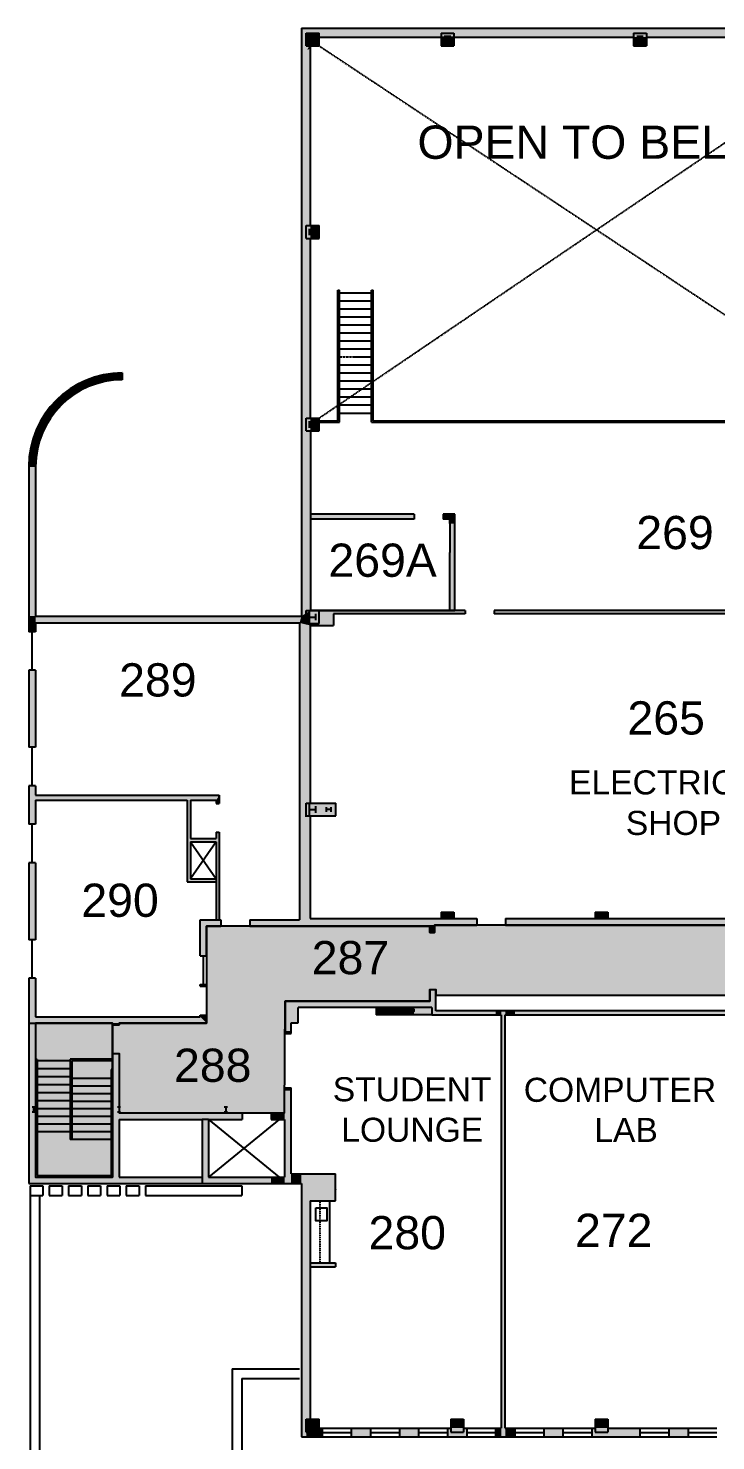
# Model space of a CAD drawing. Extents: x 268 to 100406, y 480 to 72572.
# Drawn here: x 4517 to 5374, y 2452 to 4213 of the extents above; entities that cross this region are included whole.
import ezdxf

# ---------------------------------------------------------------- set-up
doc = ezdxf.new("R2010")
doc.units = 0
doc.header["$LTSCALE"] = 0.5
doc.linetypes.add('DASHED', pattern=[0.75, 0.5, -0.25])
doc.linetypes.add('HIDDEN', pattern=[0.375, 0.25, -0.125])
for name, color, linetype in [('CORRIDOR_HATCH', 253, 'CONTINUOUS'), ('ROOM_NAMES', 7, 'CONTINUOUS'), ('SOLID', 7, 'CONTINUOUS'), ('STAIR', 7, 'CONTINUOUS'), ('TEXT', 7, 'CONTINUOUS'), ('WALL', 7, 'CONTINUOUS')]:
    doc.layers.add(name, color=color, linetype=linetype)
doc.styles.add('STANDARD_2', font='arial.ttf')

# ---------------------------------------------------------------- blocks, each defined once
blk = doc.blocks.new('*U41')
at = {"layer": 'SOLID'}
for points in [[(4868.8, 2669.3), (4868.8, 2674.3), (4900.4, 2669.3)], [(4900.4, 2669.3), (4868.8, 2674.3), (4900.4, 2674.3)]]:
    blk.add_solid(points, dxfattribs=at)
blk = doc.blocks.new('*X67')
at = {"layer": 'ROOM_NAMES', "linetype": 'CONTINUOUS', "style": 'STANDARD_2'}
for s, p in [('COMPUTER', (5134.9, 2874.9)), (' LAB', (5211.2, 2824.9))]:
    blk.add_text(s, height=30, dxfattribs=at).set_placement(p)
blk = doc.blocks.new('*X70')
at = {"layer": 'ROOM_NAMES', "linetype": 'CONTINUOUS', "style": 'STANDARD_2'}
for s, p in [('STUDENT', (4896.8, 2875.6)), ('LOUNGE', (4907.4, 2825.1))]:
    blk.add_text(s, height=30, dxfattribs=at).set_placement(p)
blk = doc.blocks.new('*X71')
at = {"layer": 'ROOM_NAMES', "linetype": 'CONTINUOUS', "style": 'STANDARD_2'}
for s, p in [('ELECTRICAL', (5191.4, 3258.1)), ('SHOP', (5262.1, 3207.6))]:
    blk.add_text(s, height=30, dxfattribs=at).set_placement(p)
blk = doc.blocks.new('*U78')
at = {"layer": 'SOLID'}
for points in [[(5017.8, 2992.3), (5017.8, 3015.1), (5020.4, 2992.3)], [(5020.4, 2992.3), (5017.8, 3015.1), (5020.4, 3015.1)], [(5020.4, 2983.4), (5020.4, 3015.1), (5025.3, 2983.4)], [(5025.3, 2983.4), (5020.4, 3015.1), (5025.3, 3015.1)], [(4837.3, 2962.3), (4837.3, 3000.3), (4844.8, 2962.3)], [(4844.8, 2962.3), (4837.3, 3000.3), (4844.8, 3000.3)], [(4844.8, 2973.3), (4844.8, 3000.3), (4853.8, 2973.3)], [(4853.8, 2973.3), (4844.8, 3000.3), (4853.8, 3000.3)], [(4853.8, 2992.3), (4853.8, 3000.3), (5017.8, 2992.3)], [(5017.8, 2992.3), (4853.8, 3000.3), (5017.8, 3000.3)], [(5397.1, 2978.2), (5397.1, 3008), (5402, 2978.2)], [(5402, 2978.2), (5397.1, 3008), (5402, 3008)], [(5025.3, 2983.4), (5025.3, 2988.3), (5099.8, 2983.4)], [(5099.8, 2983.4), (5025.3, 2988.3), (5099.8, 2988.3)], [(5099.8, 2983.4), (5099.8, 2988.3), (5106.9, 2983.4)], [(5106.9, 2983.4), (5099.8, 2988.3), (5106.9, 2988.3)], [(5106.9, 2457.3), (5106.9, 2988.3), (5111.8, 2457.3)], [(5111.8, 2457.3), (5106.9, 2988.3), (5111.8, 2988.3)], [(5111.8, 2983.4), (5111.8, 2988.3), (5123.8, 2983.4)], [(5123.8, 2983.4), (5111.8, 2988.3), (5123.8, 2988.3)], [(5123.8, 2983.4), (5123.8, 2988.3), (5397.1, 2983.4)], [(5397.1, 2983.4), (5123.8, 2988.3), (5397.1, 2988.3)], [(5099.8, 2457.3), (5099.8, 2468.3), (5106.9, 2457.3)], [(5106.9, 2457.3), (5099.8, 2468.3), (5106.9, 2468.3)], [(5111.8, 2457.3), (5111.8, 2468.3), (5123.8, 2457.3)], [(5123.8, 2457.3), (5111.8, 2468.3), (5123.8, 2468.3)]]:
    blk.add_solid(points, dxfattribs=at)
blk = doc.blocks.new('*U79')
at = {"layer": 'SOLID'}
for points in [[(4836.8, 2861), (4836.8, 2890.3), (4836.8, 2890.3)], [(4836.8, 2773), (4836.8, 2890.3), (4844.8, 2773)], [(4844.8, 2773), (4836.8, 2890.3), (4844.8, 2890.3)], [(4844.8, 2773), (4844.8, 2890.3), (4844.8, 2773)], [(4844.8, 2773), (4844.8, 2890.3), (4844.8, 2785.3)], [(4733.9, 2781), (4733.9, 2853), (4734, 2773)], [(4734, 2773), (4733.9, 2853), (4734, 2853)], [(4734, 2773), (4734, 2853), (4741.9, 2773)], [(4741.9, 2773), (4734, 2853), (4741.9, 2853)], [(4819.9, 2853), (4819.9, 2861), (4826.8, 2853)], [(4826.8, 2853), (4819.9, 2861), (4826.8, 2861)], [(4826.8, 2853), (4826.8, 2861), (4829.9, 2853)], [(4829.9, 2853), (4826.8, 2861), (4829.9, 2861)], [(4829.9, 2853), (4829.9, 2861), (4836.8, 2853)], [(4836.8, 2853), (4829.9, 2861), (4836.8, 2861)], [(4836.8, 2853), (4836.8, 2861), (4836.8, 2853)], [(4836.8, 2853), (4836.8, 2861), (4836.8, 2861)], [(4844.8, 2773), (4844.8, 2785.3), (4857.8, 2773)], [(4857.8, 2773), (4844.8, 2785.3), (4857.8, 2785.3)], [(4857.8, 2457.3), (4857.8, 2785.3), (4863.8, 2457.3)], [(4863.8, 2457.3), (4857.8, 2785.3), (4863.8, 2785.3)], [(4863.8, 2479.3), (4863.8, 2785.3), (4868.8, 2479.3)], [(4868.8, 2479.3), (4863.8, 2785.3), (4868.8, 2785.3)], [(4868.8, 2751.3), (4868.8, 2785.3), (4879.8, 2751.3)], [(4879.8, 2751.3), (4868.8, 2785.3), (4879.8, 2785.3)], [(4879.8, 2751.3), (4879.8, 2785.3), (4883.8, 2751.3)], [(4883.8, 2751.3), (4879.8, 2785.3), (4883.8, 2785.3)], [(4883.8, 2751.3), (4883.8, 2785.3), (4900.4, 2751.3)], [(4900.4, 2751.3), (4883.8, 2785.3), (4900.4, 2785.3)], [(4741.9, 2773), (4741.9, 2781), (4819.9, 2773)], [(4819.9, 2773), (4741.9, 2781), (4819.9, 2781)], [(4819.9, 2773), (4819.9, 2781), (4826.8, 2773)], [(4826.8, 2773), (4819.9, 2781), (4826.8, 2781)], [(4826.8, 2773), (4826.8, 2781), (4829.9, 2773)], [(4829.9, 2773), (4826.8, 2781), (4829.9, 2781)], [(4829.9, 2773), (4829.9, 2781), (4836.8, 2773)], [(4836.8, 2773), (4829.9, 2781), (4836.8, 2781)], [(4836.8, 2773), (4836.8, 2781), (4836.8, 2773)], [(4836.8, 2773), (4836.8, 2781), (4836.8, 2781)], [(4879.8, 2457.3), (4879.8, 2468.3), (4883.8, 2457.3)], [(4883.8, 2457.3), (4879.8, 2468.3), (4883.8, 2468.3)], [(4863.8, 2457.3), (4863.8, 2463.3), (4868.8, 2457.3)], [(4868.8, 2457.3), (4863.8, 2463.3), (4868.8, 2463.3)], [(4868.8, 2457.3), (4868.8, 2463.3), (4879.8, 2457.3)], [(4879.8, 2457.3), (4868.8, 2463.3), (4879.8, 2463.3)]]:
    blk.add_solid(points, dxfattribs=at)
blk = doc.blocks.new('*U80')
at = {"layer": 'SOLID'}
for points in [[(4950.9, 2983.4), (4950.9, 2992.3), (4971.7, 2983.4)], [(4971.7, 2983.4), (4950.9, 2992.3), (4971.7, 2992.3)], [(4971.7, 2988.9), (4971.7, 2992.3), (4971.7, 2989.4)], [(4971.7, 2989.4), (4971.7, 2992.3), (4971.7, 2992.3)], [(4971.7, 2989.4), (4971.7, 2992.3), (4971.9, 2989.9)], [(4971.9, 2989.9), (4971.7, 2992.3), (4971.9, 2992.3)], [(4971.9, 2988), (4971.7, 2989.4), (4971.9, 2989.9)], [(4971.7, 2988.4), (4971.7, 2988.9), (4971.7, 2989.4)], [(4971.7, 2988.4), (4971.7, 2989.4), (4971.9, 2988)], [(4971.7, 2983.4), (4971.7, 2988.9), (4971.7, 2983.4)], [(4971.7, 2983.4), (4971.7, 2988.9), (4971.7, 2988.4)], [(4971.7, 2983.4), (4971.7, 2988.4), (4971.9, 2983.4)], [(4971.9, 2983.4), (4971.7, 2988.4), (4971.9, 2988)], [(4971.9, 2989.9), (4971.9, 2992.3), (4972.1, 2990.3)], [(4972.1, 2990.3), (4971.9, 2992.3), (4972.1, 2992.3)], [(4972.1, 2987.5), (4971.9, 2989.9), (4972.1, 2990.3)], [(4971.9, 2988), (4971.9, 2989.9), (4972.1, 2987.5)], [(4971.9, 2983.4), (4971.9, 2988), (4972.1, 2983.4)], [(4972.1, 2983.4), (4971.9, 2988), (4972.1, 2987.5)], [(4972.1, 2990.3), (4972.1, 2992.3), (4972.4, 2990.7)], [(4972.4, 2990.7), (4972.1, 2992.3), (4972.4, 2992.3)], [(4972.4, 2987.2), (4972.1, 2990.3), (4972.4, 2990.7)], [(4972.1, 2987.5), (4972.1, 2990.3), (4972.4, 2987.2)], [(4972.1, 2983.4), (4972.1, 2987.5), (4972.4, 2983.4)], [(4972.4, 2983.4), (4972.1, 2987.5), (4972.4, 2987.2)], [(4972.4, 2990.7), (4972.4, 2992.3), (4972.8, 2991)], [(4972.8, 2991), (4972.4, 2992.3), (4972.8, 2992.3)], [(4972.8, 2986.9), (4972.4, 2990.7), (4972.8, 2991)], [(4972.4, 2987.2), (4972.4, 2990.7), (4972.8, 2986.9)], [(4972.4, 2983.4), (4972.4, 2987.2), (4972.8, 2983.4)], [(4972.8, 2983.4), (4972.4, 2987.2), (4972.8, 2986.9)], [(4972.8, 2991), (4972.8, 2992.3), (4973.2, 2991.2)], [(4973.2, 2991.2), (4972.8, 2992.3), (4973.2, 2992.3)], [(4973.2, 2986.6), (4972.8, 2991), (4973.2, 2991.2)], [(4972.8, 2986.9), (4972.8, 2991), (4973.2, 2986.6)], [(4972.8, 2983.4), (4972.8, 2986.9), (4973.2, 2983.4)], [(4973.2, 2983.4), (4972.8, 2986.9), (4973.2, 2986.6)], [(4973.2, 2991.2), (4973.2, 2992.3), (4973.7, 2991.4)], [(4973.7, 2991.4), (4973.2, 2992.3), (4973.7, 2992.3)], [(4973.7, 2986.5), (4973.2, 2991.2), (4973.7, 2991.4)], [(4973.2, 2986.6), (4973.2, 2991.2), (4973.7, 2986.5)], [(4973.2, 2983.4), (4973.2, 2986.6), (4973.7, 2983.4)], [(4973.7, 2983.4), (4973.2, 2986.6), (4973.7, 2986.5)], [(4973.7, 2991.4), (4973.7, 2992.3), (4974.2, 2991.4)], [(4974.2, 2991.4), (4973.7, 2992.3), (4974.2, 2992.3)], [(4973.7, 2986.5), (4973.7, 2991.4), (4974.2, 2986.4)], [(4974.2, 2986.4), (4973.7, 2991.4), (4974.2, 2991.4)], [(4973.7, 2983.4), (4973.7, 2986.5), (4974.2, 2983.4)], [(4974.2, 2983.4), (4973.7, 2986.5), (4974.2, 2986.4)], [(4974.2, 2991.4), (4974.2, 2992.3), (4974.7, 2991.4)], [(4974.7, 2991.4), (4974.2, 2992.3), (4974.7, 2992.3)], [(4974.2, 2986.4), (4974.2, 2991.4), (4974.7, 2986.5)], [(4974.7, 2986.5), (4974.2, 2991.4), (4974.7, 2991.4)], [(4974.7, 2983.4), (4974.2, 2986.4), (4974.7, 2986.5)], [(4974.2, 2983.4), (4974.2, 2986.4), (4974.7, 2983.4)], [(4974.7, 2991.4), (4974.7, 2992.3), (4975.1, 2991.2)], [(4975.1, 2991.2), (4974.7, 2992.3), (4975.1, 2992.3)], [(4974.7, 2986.5), (4974.7, 2991.4), (4975.1, 2986.6)], [(4975.1, 2986.6), (4974.7, 2991.4), (4975.1, 2991.2)], [(4975.1, 2983.4), (4974.7, 2986.5), (4975.1, 2986.6)], [(4974.7, 2983.4), (4974.7, 2986.5), (4975.1, 2983.4)], [(4975.1, 2991.2), (4975.1, 2992.3), (4975.6, 2991)], [(4975.6, 2991), (4975.1, 2992.3), (4975.6, 2992.3)], [(4975.1, 2986.6), (4975.1, 2991.2), (4975.6, 2986.9)], [(4975.6, 2986.9), (4975.1, 2991.2), (4975.6, 2991)], [(4975.6, 2983.4), (4975.1, 2986.6), (4975.6, 2986.9)], [(4975.1, 2983.4), (4975.1, 2986.6), (4975.6, 2983.4)], [(4975.6, 2991), (4975.6, 2992.3), (4975.9, 2990.7)], [(4975.9, 2990.7), (4975.6, 2992.3), (4975.9, 2992.3)], [(4975.6, 2986.9), (4975.6, 2991), (4975.9, 2987.2)], [(4975.9, 2987.2), (4975.6, 2991), (4975.9, 2990.7)], [(4975.9, 2983.4), (4975.6, 2986.9), (4975.9, 2987.2)], [(4975.6, 2983.4), (4975.6, 2986.9), (4975.9, 2983.4)], [(4975.9, 2990.7), (4975.9, 2992.3), (4976.2, 2990.3)], [(4976.2, 2990.3), (4975.9, 2992.3), (4976.2, 2992.3)], [(4975.9, 2987.2), (4975.9, 2990.7), (4976.2, 2987.5)], [(4976.2, 2987.5), (4975.9, 2990.7), (4976.2, 2990.3)], [(4976.2, 2983.4), (4975.9, 2987.2), (4976.2, 2987.5)], [(4975.9, 2983.4), (4975.9, 2987.2), (4976.2, 2983.4)], [(4976.2, 2990.3), (4976.2, 2992.3), (4976.5, 2989.9)], [(4976.5, 2989.9), (4976.2, 2992.3), (4976.5, 2992.3)], [(4976.2, 2987.5), (4976.2, 2990.3), (4976.5, 2988)], [(4976.5, 2988), (4976.2, 2990.3), (4976.5, 2989.9)], [(4976.5, 2983.4), (4976.2, 2987.5), (4976.5, 2988)], [(4976.2, 2983.4), (4976.2, 2987.5), (4976.5, 2983.4)], [(4976.5, 2989.9), (4976.5, 2992.3), (4976.6, 2989.4)], [(4976.6, 2989.4), (4976.5, 2992.3), (4976.6, 2992.3)], [(4976.5, 2988), (4976.5, 2989.9), (4976.6, 2988.4)], [(4976.6, 2988.4), (4976.5, 2989.9), (4976.6, 2989.4)], [(4976.6, 2983.4), (4976.5, 2988), (4976.6, 2988.4)], [(4976.5, 2983.4), (4976.5, 2988), (4976.6, 2983.4)], [(4976.6, 2989.4), (4976.6, 2992.3), (4976.7, 2988.9)], [(4976.7, 2988.9), (4976.6, 2992.3), (4976.7, 2992.3)], [(4976.6, 2988.4), (4976.6, 2989.4), (4976.7, 2988.9)], [(4976.7, 2983.4), (4976.6, 2988.4), (4976.7, 2988.9)], [(4976.6, 2983.4), (4976.6, 2988.4), (4976.7, 2983.4)], [(4976.7, 2983.4), (4976.7, 2992.3), (4982, 2983.4)], [(4982, 2983.4), (4976.7, 2992.3), (4982, 2992.3)], [(4982, 2988.9), (4982, 2992.3), (4982, 2989.4)], [(4982, 2989.4), (4982, 2992.3), (4982, 2992.3)], [(4982, 2989.4), (4982, 2992.3), (4982.2, 2989.9)], [(4982.2, 2989.9), (4982, 2992.3), (4982.2, 2992.3)], [(4982.2, 2988), (4982, 2989.4), (4982.2, 2989.9)], [(4982, 2988.4), (4982, 2988.9), (4982, 2989.4)], [(4982, 2988.4), (4982, 2989.4), (4982.2, 2988)], [(4982, 2983.4), (4982, 2988.9), (4982, 2983.4)], [(4982, 2983.4), (4982, 2988.9), (4982, 2988.4)], [(4982, 2983.4), (4982, 2988.4), (4982.2, 2983.4)], [(4982.2, 2983.4), (4982, 2988.4), (4982.2, 2988)], [(4982.2, 2989.9), (4982.2, 2992.3), (4982.4, 2990.3)], [(4982.4, 2990.3), (4982.2, 2992.3), (4982.4, 2992.3)], [(4982.4, 2987.5), (4982.2, 2989.9), (4982.4, 2990.3)], [(4982.2, 2988), (4982.2, 2989.9), (4982.4, 2987.5)], [(4982.2, 2983.4), (4982.2, 2988), (4982.4, 2983.4)], [(4982.4, 2983.4), (4982.2, 2988), (4982.4, 2987.5)], [(4982.4, 2990.3), (4982.4, 2992.3), (4982.7, 2990.7)], [(4982.7, 2990.7), (4982.4, 2992.3), (4982.7, 2992.3)], [(4982.7, 2987.2), (4982.4, 2990.3), (4982.7, 2990.7)], [(4982.4, 2987.5), (4982.4, 2990.3), (4982.7, 2987.2)], [(4982.4, 2983.4), (4982.4, 2987.5), (4982.7, 2983.4)], [(4982.7, 2983.4), (4982.4, 2987.5), (4982.7, 2987.2)], [(4982.7, 2990.7), (4982.7, 2992.3), (4983.1, 2991)], [(4983.1, 2991), (4982.7, 2992.3), (4983.1, 2992.3)], [(4983.1, 2986.9), (4982.7, 2990.7), (4983.1, 2991)], [(4982.7, 2987.2), (4982.7, 2990.7), (4983.1, 2986.9)], [(4982.7, 2983.4), (4982.7, 2987.2), (4983.1, 2983.4)], [(4983.1, 2983.4), (4982.7, 2987.2), (4983.1, 2986.9)], [(4983.1, 2991), (4983.1, 2992.3), (4983.5, 2991.2)], [(4983.5, 2991.2), (4983.1, 2992.3), (4983.5, 2992.3)], [(4983.5, 2986.6), (4983.1, 2991), (4983.5, 2991.2)], [(4983.1, 2986.9), (4983.1, 2991), (4983.5, 2986.6)], [(4983.1, 2983.4), (4983.1, 2986.9), (4983.5, 2983.4)], [(4983.5, 2983.4), (4983.1, 2986.9), (4983.5, 2986.6)], [(4983.5, 2991.2), (4983.5, 2992.3), (4984, 2991.4)], [(4984, 2991.4), (4983.5, 2992.3), (4984, 2992.3)], [(4984, 2986.5), (4983.5, 2991.2), (4984, 2991.4)], [(4983.5, 2986.6), (4983.5, 2991.2), (4984, 2986.5)], [(4983.5, 2983.4), (4983.5, 2986.6), (4984, 2983.4)], [(4984, 2983.4), (4983.5, 2986.6), (4984, 2986.5)], [(4984, 2991.4), (4984, 2992.3), (4984.5, 2991.4)], [(4984.5, 2991.4), (4984, 2992.3), (4984.5, 2992.3)], [(4984, 2986.5), (4984, 2991.4), (4984.5, 2986.4)], [(4984.5, 2986.4), (4984, 2991.4), (4984.5, 2991.4)], [(4984, 2983.4), (4984, 2986.5), (4984.5, 2983.4)], [(4984.5, 2983.4), (4984, 2986.5), (4984.5, 2986.4)], [(4984.5, 2991.4), (4984.5, 2992.3), (4985, 2991.4)], [(4985, 2991.4), (4984.5, 2992.3), (4985, 2992.3)], [(4984.5, 2986.4), (4984.5, 2991.4), (4985, 2986.5)], [(4985, 2986.5), (4984.5, 2991.4), (4985, 2991.4)], [(4985, 2983.4), (4984.5, 2986.4), (4985, 2986.5)], [(4984.5, 2983.4), (4984.5, 2986.4), (4985, 2983.4)], [(4985, 2991.4), (4985, 2992.3), (4985.4, 2991.2)], [(4985.4, 2991.2), (4985, 2992.3), (4985.4, 2992.3)], [(4985, 2986.5), (4985, 2991.4), (4985.4, 2986.6)], [(4985.4, 2986.6), (4985, 2991.4), (4985.4, 2991.2)], [(4985.4, 2983.4), (4985, 2986.5), (4985.4, 2986.6)], [(4985, 2983.4), (4985, 2986.5), (4985.4, 2983.4)], [(4985.4, 2991.2), (4985.4, 2992.3), (4985.9, 2991)], [(4985.9, 2991), (4985.4, 2992.3), (4985.9, 2992.3)], [(4985.4, 2986.6), (4985.4, 2991.2), (4985.9, 2986.9)], [(4985.9, 2986.9), (4985.4, 2991.2), (4985.9, 2991)], [(4985.9, 2983.4), (4985.4, 2986.6), (4985.9, 2986.9)], [(4985.4, 2983.4), (4985.4, 2986.6), (4985.9, 2983.4)], [(4985.9, 2991), (4985.9, 2992.3), (4986.2, 2990.7)], [(4986.2, 2990.7), (4985.9, 2992.3), (4986.2, 2992.3)], [(4985.9, 2986.9), (4985.9, 2991), (4986.2, 2987.2)], [(4986.2, 2987.2), (4985.9, 2991), (4986.2, 2990.7)], [(4986.2, 2983.4), (4985.9, 2986.9), (4986.2, 2987.2)], [(4985.9, 2983.4), (4985.9, 2986.9), (4986.2, 2983.4)], [(4986.2, 2990.7), (4986.2, 2992.3), (4986.5, 2990.3)], [(4986.5, 2990.3), (4986.2, 2992.3), (4986.5, 2992.3)], [(4986.2, 2987.2), (4986.2, 2990.7), (4986.5, 2987.5)], [(4986.5, 2987.5), (4986.2, 2990.7), (4986.5, 2990.3)], [(4986.5, 2983.4), (4986.2, 2987.2), (4986.5, 2987.5)], [(4986.2, 2983.4), (4986.2, 2987.2), (4986.5, 2983.4)], [(4986.5, 2990.3), (4986.5, 2992.3), (4986.8, 2989.9)], [(4986.8, 2989.9), (4986.5, 2992.3), (4986.8, 2992.3)], [(4986.5, 2987.5), (4986.5, 2990.3), (4986.8, 2988)], [(4986.8, 2988), (4986.5, 2990.3), (4986.8, 2989.9)], [(4986.8, 2983.4), (4986.5, 2987.5), (4986.8, 2988)], [(4986.5, 2983.4), (4986.5, 2987.5), (4986.8, 2983.4)], [(4986.8, 2989.9), (4986.8, 2992.3), (4986.9, 2989.4)], [(4986.9, 2989.4), (4986.8, 2992.3), (4986.9, 2992.3)], [(4986.8, 2988), (4986.8, 2989.9), (4986.9, 2988.4)], [(4986.9, 2988.4), (4986.8, 2989.9), (4986.9, 2989.4)], [(4986.9, 2983.4), (4986.8, 2988), (4986.9, 2988.4)], [(4986.8, 2983.4), (4986.8, 2988), (4986.9, 2983.4)], [(4986.9, 2989.4), (4986.9, 2992.3), (4987, 2988.9)], [(4987, 2988.9), (4986.9, 2992.3), (4987, 2992.3)], [(4986.9, 2988.4), (4986.9, 2989.4), (4987, 2988.9)], [(4987, 2983.4), (4986.9, 2988.4), (4987, 2988.9)], [(4986.9, 2983.4), (4986.9, 2988.4), (4987, 2983.4)], [(4987, 2983.4), (4987, 2992.3), (4993, 2983.4)], [(4993, 2983.4), (4987, 2992.3), (4993, 2992.3)], [(4993, 2988.9), (4993, 2992.3), (4993, 2989.4)], [(4993, 2989.4), (4993, 2992.3), (4993, 2992.3)], [(4993, 2989.4), (4993, 2992.3), (4993.2, 2989.9)], [(4993.2, 2989.9), (4993, 2992.3), (4993.2, 2992.3)], [(4993.2, 2988), (4993, 2989.4), (4993.2, 2989.9)], [(4993, 2988.4), (4993, 2988.9), (4993, 2989.4)], [(4993, 2988.4), (4993, 2989.4), (4993.2, 2988)], [(4993, 2983.4), (4993, 2988.9), (4993, 2983.4)], [(4993, 2983.4), (4993, 2988.9), (4993, 2988.4)], [(4993, 2983.4), (4993, 2988.4), (4993.2, 2983.4)], [(4993.2, 2983.4), (4993, 2988.4), (4993.2, 2988)], [(4993.2, 2989.9), (4993.2, 2992.3), (4993.4, 2990.3)], [(4993.4, 2990.3), (4993.2, 2992.3), (4993.4, 2992.3)], [(4993.4, 2987.5), (4993.2, 2989.9), (4993.4, 2990.3)], [(4993.2, 2988), (4993.2, 2989.9), (4993.4, 2987.5)], [(4993.2, 2983.4), (4993.2, 2988), (4993.4, 2983.4)], [(4993.4, 2983.4), (4993.2, 2988), (4993.4, 2987.5)], [(4993.4, 2990.3), (4993.4, 2992.3), (4993.7, 2990.7)], [(4993.7, 2990.7), (4993.4, 2992.3), (4993.7, 2992.3)], [(4993.7, 2987.2), (4993.4, 2990.3), (4993.7, 2990.7)], [(4993.4, 2987.5), (4993.4, 2990.3), (4993.7, 2987.2)], [(4993.4, 2983.4), (4993.4, 2987.5), (4993.7, 2983.4)], [(4993.7, 2983.4), (4993.4, 2987.5), (4993.7, 2987.2)], [(4993.7, 2990.7), (4993.7, 2992.3), (4994.1, 2991)], [(4994.1, 2991), (4993.7, 2992.3), (4994.1, 2992.3)], [(4994.1, 2986.9), (4993.7, 2990.7), (4994.1, 2991)], [(4993.7, 2987.2), (4993.7, 2990.7), (4994.1, 2986.9)], [(4993.7, 2983.4), (4993.7, 2987.2), (4994.1, 2983.4)], [(4994.1, 2983.4), (4993.7, 2987.2), (4994.1, 2986.9)], [(4994.1, 2991), (4994.1, 2992.3), (4994.5, 2991.2)], [(4994.5, 2991.2), (4994.1, 2992.3), (4994.5, 2992.3)], [(4994.5, 2986.6), (4994.1, 2991), (4994.5, 2991.2)], [(4994.1, 2986.9), (4994.1, 2991), (4994.5, 2986.6)], [(4994.1, 2983.4), (4994.1, 2986.9), (4994.5, 2983.4)], [(4994.5, 2983.4), (4994.1, 2986.9), (4994.5, 2986.6)], [(4994.5, 2991.2), (4994.5, 2992.3), (4995, 2991.4)], [(4995, 2991.4), (4994.5, 2992.3), (4995, 2992.3)], [(4995, 2986.5), (4994.5, 2991.2), (4995, 2991.4)], [(4994.5, 2986.6), (4994.5, 2991.2), (4995, 2986.5)], [(4994.5, 2983.4), (4994.5, 2986.6), (4995, 2983.4)], [(4995, 2983.4), (4994.5, 2986.6), (4995, 2986.5)], [(4995, 2991.4), (4995, 2992.3), (4995.5, 2991.4)], [(4995.5, 2991.4), (4995, 2992.3), (4995.5, 2992.3)], [(4995, 2986.5), (4995, 2991.4), (4995.5, 2986.4)], [(4995.5, 2986.4), (4995, 2991.4), (4995.5, 2991.4)], [(4995, 2983.4), (4995, 2986.5), (4995.5, 2983.4)], [(4995.5, 2983.4), (4995, 2986.5), (4995.5, 2986.4)], [(4995.5, 2991.4), (4995.5, 2992.3), (4996, 2991.4)], [(4996, 2991.4), (4995.5, 2992.3), (4996, 2992.3)], [(4995.5, 2986.4), (4995.5, 2991.4), (4996, 2986.5)], [(4996, 2986.5), (4995.5, 2991.4), (4996, 2991.4)], [(4996, 2983.4), (4995.5, 2986.4), (4996, 2986.5)], [(4995.5, 2983.4), (4995.5, 2986.4), (4996, 2983.4)], [(4996, 2991.4), (4996, 2992.3), (4996.4, 2991.2)], [(4996.4, 2991.2), (4996, 2992.3), (4996.4, 2992.3)], [(4996, 2986.5), (4996, 2991.4), (4996.4, 2986.6)], [(4996.4, 2986.6), (4996, 2991.4), (4996.4, 2991.2)], [(4996.4, 2983.4), (4996, 2986.5), (4996.4, 2986.6)], [(4996, 2983.4), (4996, 2986.5), (4996.4, 2983.4)], [(4996.4, 2991.2), (4996.4, 2992.3), (4996.9, 2991)], [(4996.9, 2991), (4996.4, 2992.3), (4996.9, 2992.3)], [(4996.4, 2986.6), (4996.4, 2991.2), (4996.9, 2986.9)], [(4996.9, 2986.9), (4996.4, 2991.2), (4996.9, 2991)], [(4996.9, 2983.4), (4996.4, 2986.6), (4996.9, 2986.9)], [(4996.4, 2983.4), (4996.4, 2986.6), (4996.9, 2983.4)], [(4996.9, 2991), (4996.9, 2992.3), (4997.2, 2990.7)], [(4997.2, 2990.7), (4996.9, 2992.3), (4997.2, 2992.3)], [(4996.9, 2986.9), (4996.9, 2991), (4997.2, 2987.2)], [(4997.2, 2987.2), (4996.9, 2991), (4997.2, 2990.7)], [(4997.2, 2983.4), (4996.9, 2986.9), (4997.2, 2987.2)], [(4996.9, 2983.4), (4996.9, 2986.9), (4997.2, 2983.4)], [(4997.2, 2990.7), (4997.2, 2992.3), (4997.6, 2990.3)], [(4997.6, 2990.3), (4997.2, 2992.3), (4997.6, 2992.3)], [(4997.2, 2987.2), (4997.2, 2990.7), (4997.6, 2987.5)], [(4997.6, 2987.5), (4997.2, 2990.7), (4997.6, 2990.3)], [(4997.6, 2983.4), (4997.2, 2987.2), (4997.6, 2987.5)], [(4997.2, 2983.4), (4997.2, 2987.2), (4997.6, 2983.4)], [(4997.6, 2990.3), (4997.6, 2992.3), (4997.8, 2989.9)], [(4997.8, 2989.9), (4997.6, 2992.3), (4997.8, 2992.3)], [(4997.6, 2987.5), (4997.6, 2990.3), (4997.8, 2988)], [(4997.8, 2988), (4997.6, 2990.3), (4997.8, 2989.9)], [(4997.8, 2983.4), (4997.6, 2987.5), (4997.8, 2988)], [(4997.6, 2983.4), (4997.6, 2987.5), (4997.8, 2983.4)], [(4997.8, 2989.9), (4997.8, 2992.3), (4997.9, 2989.4)], [(4997.9, 2989.4), (4997.8, 2992.3), (4997.9, 2992.3)], [(4997.8, 2988), (4997.8, 2989.9), (4997.9, 2988.4)], [(4997.9, 2988.4), (4997.8, 2989.9), (4997.9, 2989.4)], [(4997.9, 2983.4), (4997.8, 2988), (4997.9, 2988.4)], [(4997.8, 2983.4), (4997.8, 2988), (4997.9, 2983.4)], [(4997.9, 2989.4), (4997.9, 2992.3), (4998, 2988.9)], [(4998, 2988.9), (4997.9, 2992.3), (4998, 2992.3)], [(4997.9, 2988.4), (4997.9, 2989.4), (4998, 2988.9)], [(4998, 2983.4), (4997.9, 2988.4), (4998, 2988.9)], [(4997.9, 2983.4), (4997.9, 2988.4), (4998, 2983.4)], [(4998, 2983.4), (4998, 2992.3), (5020.4, 2983.4)], [(5020.4, 2983.4), (4998, 2992.3), (5020.4, 2992.3)]]:
    blk.add_solid(points, dxfattribs=at)
blk = doc.blocks.new('*U91')
at = {"layer": 'CORRIDOR_HATCH'}
for points in [[(4739.4, 2861), (4739.4, 3094), (4836.8, 2861)], [(4836.8, 2861), (4739.4, 3094), (4836.8, 3094)], [(4836.8, 2861), (4836.8, 3094), (4837.3, 3000.3)], [(4837.3, 3000.3), (4836.8, 3094), (4837.3, 3094)], [(4837.3, 3000.3), (4837.3, 3094), (5017.8, 3000.3)], [(5017.8, 3000.3), (4837.3, 3094), (5017.8, 3094)], [(5017.8, 3015.1), (5017.8, 3094), (5017.8, 3015.1)], [(5017.8, 3015.1), (5017.8, 3094), (5017.8, 3094)], [(5017.8, 3015.1), (5017.8, 3086), (5023.8, 3015.1)], [(5023.8, 3015.1), (5017.8, 3086), (5023.8, 3086)], [(5023.8, 3086), (5023.8, 3095.3), (5023.8, 3095.3)], [(5023.8, 3015.1), (5023.8, 3095.3), (5025.3, 3015.1)], [(5025.3, 3015.1), (5023.8, 3095.3), (5025.3, 3095.3)], [(5023.8, 3015.1), (5023.8, 3086), (5023.8, 3015.1)], [(5023.8, 3015.1), (5023.8, 3086), (5023.8, 3086)], [(5025.3, 3008), (5025.3, 3095.3), (5397.1, 3008)], [(5397.1, 3008), (5025.3, 3095.3), (5397.1, 3095.3)], [(4526.4, 2781), (4526.4, 2973), (4622.4, 2781)], [(4622.4, 2781), (4526.4, 2973), (4622.4, 2973)], [(4622.4, 2935), (4622.4, 2971), (4630.4, 2935)], [(4630.4, 2935), (4622.4, 2971), (4630.4, 2971)], [(4630.4, 2861), (4630.4, 2973), (4739.4, 2861)], [(4739.4, 2861), (4630.4, 2973), (4739.4, 2973)]]:
    blk.add_solid(points, dxfattribs=at)

msp = doc.modelspace()

# ---------------------------------------------------------------- linework, layer by layer
at = {"layer": 'CORRIDOR_HATCH'}
msp.add_lwpolyline([(5701.3, 3095.3), (5023.8, 3095.3), (5023.8, 3086), (5017.8, 3086), (5017.8, 3094), (4739.4, 3094), (4739.4, 2973), (4630.4, 2973), (4630.4, 2971), (4622.4, 2971), (4622.4, 2935), (4630.4, 2935), (4630.4, 2861), (4836.8, 2861), (4837.3, 3000.3), (5017.8, 3000.3), (5017.8, 3015.1), (5025.3, 3015.1), (5025.3, 3008), (5397.1, 3008)], dxfattribs=at)
msp.add_lwpolyline([(4526.4, 2973), (4526.4, 2781), (4622.4, 2781), (4622.4, 2935), (4622.4, 2973)], close=True, dxfattribs=at)
at = {"layer": 'SOLID'}
for p, q in [((4945.1, 3722), (4945.1, 3886.9)), ((4741.9, 2853), (4733.9, 2853)), ((4733.9, 2781), (4734, 2773)), ((4868.8, 2674.3), (4868.8, 2669.3))]:
    msp.add_line(p, q, dxfattribs=at)
at = {"layer": 'SOLID', "const_width": 8.5}
msp.add_lwpolyline([(4633.8, 3778.5, 0.414527), (4521.4, 3666.3, 1)], format="xyb", dxfattribs=at)
at = {"layer": 'SOLID'}
for points in [[(4868.8, 3700.2), (4857.8, 3691.8), (4868.8, 4187.9), (4857.8, 4213.3)], [(4857.8, 4213.3), (4863.8, 4199.4), (4879.7, 4213.3), (4879.8, 4207.3)], [(4879.7, 4213.3), (4879.8, 4202.3), (5640.9, 4213.3), (5642.4, 4202.3)], [(4879.8, 4207.3), (4879.8, 4191.3), (4863.8, 4207.3), (4863.8, 4191.3)], [(4868.8, 4187.9), (4868.8, 4191.3), (4865.1, 4186.3), (4867.3, 4191.3)], [(5031.8, 4191.3), (5047.8, 4191.3), (5031.8, 4202.3), (5047.8, 4202.3)], [(5271.8, 4191.3), (5287.8, 4191.3), (5271.8, 4202.3), (5287.8, 4202.3)], [(4879.8, 3951.3), (4879.8, 3967.3), (4868.8, 3951.3), (4868.8, 3967.3)], [(4903.1, 3886.9), (4905.1, 3886.9), (4903.1, 3724), (4905.1, 3722)], [(4945.1, 3722), (4947.1, 3724), (4945.1, 3886.9), (4947.1, 3886.9)], [(4879.8, 3727.3), (4879.8, 3711.3), (4868.8, 3727.3), (4868.8, 3711.3)], [(4905.1, 3722), (4903.1, 3724), (4879.8, 3722), (4879.8, 3724)], [(5571.8, 3724), (5571.8, 3722), (4947.1, 3724), (4945.1, 3722)], [(4868.8, 3700.2), (4857.8, 3699.3), (4868.8, 3487.3), (4857.8, 3480.5)], [(4517.3, 3468.2), (4525.8, 3477.3), (4517.3, 3666.3), (4525.8, 3666.3)], [(4998.3, 3607.3), (4998.3, 3601.3), (4868.8, 3607.3), (4868.8, 3601.3)], [(5034.3, 3607.3), (5034.3, 3601.3), (5048.8, 3607.3), (5042.8, 3601.3)], [(5048.8, 3607.3), (5042.8, 3601.3), (5048.8, 3595.8), (5042.8, 3595.8)], [(5042.8, 3595.8), (5042.8, 3559.8), (5048.8, 3595.8), (5048.8, 3559.8)], [(5042.8, 3487.3), (5048.8, 3487.3), (5042.8, 3559.8), (5048.8, 3559.8)], [(4855.4, 3472), (4857.8, 3480.5), (4868.8, 3468.7), (4868.8, 3487.3)], [(4863.4, 3468.7), (4897.9, 3468.7), (4863.8, 3487.3), (4897.9, 3487.3)], [(4879.8, 3487.3), (5061.9, 3487.3), (4879.8, 3483.3), (5061.9, 3483.3)], [(5726.1, 3487.3), (5740.4, 3483.3), (5097.9, 3487.3), (5097.9, 3483.3)], [(4526.4, 3461), (4517.9, 3461), (4526.4, 3480.5), (4517.9, 3480.5)], [(4857.8, 3480.5), (4855.4, 3472), (4526.4, 3480.5), (4526.4, 3472)], [(4868.8, 3103.3), (4855.4, 3102), (4868.8, 3468.7), (4855.4, 3472)], [(4517.9, 3317), (4526.4, 3317), (4517.9, 3413), (4526.4, 3413)], [(4517.9, 3221), (4526.4, 3221), (4517.9, 3269), (4526.4, 3269)], [(4751.4, 3251), (4755.4, 3257), (4526.4, 3251), (4526.4, 3257)], [(4719.4, 3153), (4715.4, 3149), (4719.4, 3251), (4715.4, 3251)], [(4751.4, 3247), (4755.4, 3247), (4751.4, 3251), (4755.4, 3257)], [(4900.8, 3247.3), (4900.8, 3231.3), (4868.8, 3247.3), (4868.8, 3231.3)], [(4755.4, 3102), (4751.4, 3102), (4755.4, 3211), (4751.4, 3211)], [(4751.4, 3203), (4751.4, 3199), (4719.4, 3203), (4719.4, 3199)], [(4517.9, 3077), (4526.4, 3077), (4517.9, 3173), (4526.4, 3173)], [(4751.4, 3153), (4751.4, 3149), (4719.4, 3153), (4715.4, 3149)], [(4739.4, 3057), (4731.4, 3057), (4739.4, 3094), (4731.4, 3102)], [(4739.4, 3094), (4731.4, 3102), (4757.4, 3094), (4757.4, 3102)], [(4868.8, 3103.3), (4868.8, 3094), (4793.4, 3102), (4793.4, 3094)], [(5076.3, 3103.3), (5076.3, 3095.3), (4868.8, 3103.3), (4868.8, 3094)], [(5031.8, 3111.3), (5047.8, 3111.3), (5031.8, 3103.3), (5047.8, 3103.3)], [(5701.3, 3095.3), (5693.3, 3103.3), (5112.3, 3095.3), (5112.3, 3103.3)], [(5223.8, 3111.3), (5239.8, 3111.3), (5223.8, 3103.3), (5239.8, 3103.3)], [(5017.8, 3087.3), (5023.8, 3087.3), (5017.8, 3095.3), (5023.8, 3095.3)], [(4526.4, 2981), (4517.9, 2973), (4526.4, 3029), (4517.9, 3029)], [(4739.4, 3019), (4739.4, 3021), (4731.4, 3019), (4731.4, 3021)], [(4731.4, 2981), (4739.4, 2973), (4526.4, 2981), (4517.9, 2973)], [(4731.4, 2981), (4731.4, 2983), (4739.4, 2973), (4739.4, 2983)], [(4526.4, 2973), (4517.9, 2973), (4526.4, 2781), (4517.9, 2773)], [(4630.4, 2971), (4630.4, 2973), (4622.4, 2971), (4622.4, 2973)], [(4630.4, 2935), (4622.4, 2935), (4630.4, 2861), (4622.4, 2861)], [(4783.9, 2861), (4783.9, 2853), (4622.4, 2861), (4622.4, 2853)], [(4630.4, 2853), (4622.4, 2853), (4630.4, 2781), (4622.4, 2781)], [(4819.9, 2861), (4819.9, 2853), (4829.9, 2861), (4829.9, 2853)], [(4826.8, 2861), (4826.8, 2853), (4836.8, 2861), (4836.8, 2853)], [(4526.4, 2781), (4517.9, 2773), (4733.9, 2781), (4734, 2773)], [(4883.8, 2457.3), (4883.8, 2468.3), (4857.8, 2457.3), (4857.8, 2468.3)], [(4879.8, 2479.3), (4863.8, 2479.3), (4879.8, 2463.3), (4863.8, 2463.3)], [(4919.8, 2468.3), (4943.8, 2468.3), (4919.8, 2457.3), (4943.8, 2457.3)], [(4979.8, 2468.3), (5003.8, 2468.3), (4979.8, 2457.3), (5003.8, 2457.3)], [(5039.8, 2468.3), (5063.8, 2468.3), (5039.8, 2457.3), (5063.8, 2457.3)], [(5043.8, 2479.3), (5059.8, 2479.3), (5043.8, 2468.3), (5059.8, 2468.3)], [(5123.8, 2468.3), (5099.8, 2468.3), (5123.8, 2457.3), (5099.8, 2457.3)], [(5159.8, 2468.3), (5183.8, 2468.3), (5159.8, 2457.3), (5183.8, 2457.3)], [(5279.8, 2468.3), (5279.8, 2457.3), (5219.8, 2468.3), (5219.8, 2457.3)], [(5223.8, 2479.3), (5239.8, 2479.3), (5223.8, 2468.3), (5239.8, 2468.3)], [(5315.8, 2468.3), (5339.8, 2468.3), (5315.8, 2457.3), (5339.8, 2457.3)]]:
    msp.add_solid(points, dxfattribs=at)
at = {"layer": 'STAIR', "linetype": 'HIDDEN'}
for p, q in [((4879.8, 3727.3), (5579.8, 4202.3)), ((4879.8, 4191.3), (5579.8, 3727.3))]:
    msp.add_line(p, q, dxfattribs=at)
at = {"layer": 'STAIR'}
for p, q in [((4903.1, 3724), (4903.1, 3886.9)), ((4903.1, 3886.9), (4905.1, 3886.9)), ((4905.1, 3722), (4905.1, 3886.9)), ((4905.1, 3883.6), (4945.1, 3883.6)), ((4945.1, 3886.9), (4947.1, 3886.9)), ((4945.1, 3722), (4945.1, 3886.9)), ((4947.1, 3724), (4947.1, 3886.9)), ((4905.1, 3873.6), (4945.1, 3873.6)), ((4905.1, 3863.6), (4945.1, 3863.6)), ((4905.1, 3853.6), (4945.1, 3853.6)), ((4905.1, 3843.6), (4945.1, 3843.6)), ((4905.1, 3833.6), (4945.1, 3833.6)), ((4905.1, 3823.6), (4945.1, 3823.6)), ((4905.1, 3813.6), (4945.1, 3813.6)), ((4922.2, 3803.6), (4945.1, 3803.6)), ((4879.8, 3724), (4903.1, 3724)), ((4879.8, 3722), (4905.1, 3722)), ((4945.1, 3722), (5571.8, 3722)), ((4947.1, 3724), (5571.8, 3724)), ((4522.2, 3413), (4522.2, 3461)), ((4522.2, 3269), (4522.2, 3317)), ((4863.4, 3246), (4863.4, 3230)), ((4867.4, 3246), (4867.4, 3230)), ((4522.2, 3173), (4522.2, 3221)), ((4719.4, 3199), (4751.4, 3153)), ((4751.4, 3199), (4719.4, 3153)), ((4522.2, 3029), (4522.2, 3077)), ((4735.4, 3057), (4735.4, 3021)), ((4528.4, 2927.5), (4526.4, 2927.5)), ((4528.4, 2927.5), (4528.4, 2783)), ((4569.4, 2926), (4528.4, 2926)), ((4569.4, 2928), (4569.4, 2828)), ((4622.4, 2928), (4569.4, 2928)), ((4571.4, 2926), (4571.4, 2828)), ((4622.4, 2926), (4571.4, 2926)), ((4569.4, 2916), (4528.4, 2916)), ((4569.4, 2906), (4528.4, 2906)), ((4620.4, 2915.2), (4620.4, 2783)), ((4622.4, 2915.2), (4620.4, 2915.2)), ((4569.4, 2896), (4528.4, 2896)), ((4620.4, 2904), (4571.4, 2904)), ((4620.4, 2894.5), (4571.4, 2894.5)), ((4569.4, 2886), (4528.4, 2886)), ((4569.4, 2876), (4528.4, 2876)), ((4620.4, 2885), (4571.4, 2885)), ((4620.4, 2875.5), (4571.4, 2875.5)), ((4569.4, 2866), (4528.4, 2866)), ((4569.4, 2856.5), (4528.4, 2856.5)), ((4620.4, 2866), (4571.4, 2866)), ((4620.4, 2856.5), (4571.4, 2856.5)), ((4569.4, 2847), (4528.4, 2847)), ((4571.4, 2837.5), (4528.4, 2837.5)), ((4620.4, 2847), (4571.4, 2847)), ((4620.4, 2837.5), (4571.4, 2837.5)), ((4620.4, 2828), (4569.4, 2828)), ((4528.4, 2783), (4620.4, 2783)), ((4519.4, 2770), (4535.4, 2770)), ((4519.4, 2770), (4519.4, 2314)), ((4535.4, 2770), (4535.4, 2758)), ((4543.4, 2770), (4543.4, 2758)), ((4543.4, 2770), (4559.4, 2770)), ((4559.4, 2770), (4559.4, 2758)), ((4559.4, 2770), (4559.4, 2758)), ((4567.4, 2770), (4567.4, 2758)), ((4567.4, 2770), (4583.4, 2770)), ((4583.4, 2770), (4583.4, 2758)), ((4583.4, 2770), (4583.4, 2758)), ((4591.4, 2770), (4591.4, 2758)), ((4591.4, 2770), (4607.4, 2770)), ((4607.4, 2770), (4607.4, 2758)), ((4607.4, 2770), (4607.4, 2758)), ((4615.4, 2770), (4615.4, 2758)), ((4615.4, 2770), (4631.4, 2770)), ((4631.4, 2770), (4631.4, 2758)), ((4631.4, 2770), (4631.4, 2758)), ((4639.4, 2770), (4639.4, 2758)), ((4639.4, 2770), (4655.4, 2770)), ((4655.4, 2770), (4655.4, 2758)), ((4663.4, 2770), (4663.4, 2758)), ((4663.4, 2770), (4783.4, 2770)), ((4783.4, 2770), (4783.4, 2758)), ((4519.4, 2758), (4535.4, 2758)), ((4531.4, 2758), (4531.4, 2326)), ((4543.4, 2758), (4559.4, 2758)), ((4567.4, 2758), (4583.4, 2758)), ((4591.4, 2758), (4607.4, 2758)), ((4615.4, 2758), (4631.4, 2758)), ((4639.4, 2758), (4655.4, 2758)), ((4663.4, 2758), (4783.4, 2758)), ((4771.4, 2542), (4771.4, 2326)), ((4771.4, 2542), (4855.4, 2542)), ((4783.4, 2530), (4783.4, 2314)), ((4783.4, 2530), (4855.4, 2530)), ((4883.8, 2468.3), (4919.8, 2468.3)), ((4943.8, 2468.3), (4979.8, 2468.3)), ((5003.8, 2468.3), (5039.8, 2468.3)), ((5063.8, 2468.3), (5099.8, 2468.3)), ((5123.8, 2468.3), (5159.8, 2468.3)), ((5183.8, 2468.3), (5219.8, 2468.3)), ((5279.8, 2468.3), (5315.8, 2468.3)), ((5339.8, 2468.3), (5375.8, 2468.3)), ((4883.8, 2457.3), (4919.8, 2457.3)), ((4943.8, 2457.3), (4979.8, 2457.3)), ((5003.8, 2457.3), (5039.8, 2457.3)), ((5063.8, 2457.3), (5099.8, 2457.3)), ((5123.8, 2457.3), (5159.8, 2457.3)), ((5183.8, 2457.3), (5219.8, 2457.3)), ((5279.8, 2457.3), (5315.8, 2457.3)), ((5339.8, 2457.3), (5375.8, 2457.3))]:
    msp.add_line(p, q, dxfattribs=at)
at = {"layer": 'STAIR', "linetype": 'DASHED'}
msp.add_line((4905.1, 3803.6), (4922.2, 3803.6), dxfattribs=at)
at = {"layer": 'STAIR', "linetype": 'CONTINUOUS'}
for p, q in [((4905.1, 3793.6), (4945.1, 3793.6)), ((4905.1, 3783.6), (4945.1, 3783.6)), ((4905.1, 3773.6), (4945.1, 3773.6)), ((4905.1, 3763.6), (4945.1, 3763.6)), ((4905.1, 3753.6), (4945.1, 3753.6)), ((4905.1, 3743.6), (4945.1, 3743.6)), ((4905.1, 3733.6), (4945.1, 3733.6))]:
    msp.add_line(p, q, dxfattribs=at)
at = {"layer": 'WALL'}
for p, q in [((4857.8, 4213.3), (4857.8, 4009.3)), ((4857.8, 4213.3), (5225.8, 4213.3)), ((5225.8, 4213.3), (6017.8, 4213.3)), ((4863.8, 4191.3), (4863.8, 4207.3)), ((4863.8, 4207.3), (4879.8, 4207.3)), ((4863.8, 4191.3), (4879.8, 4191.3)), ((4867.8, 4195.3), (4867.8, 4203.3)), ((4867.8, 4199.3), (4875.8, 4199.3)), ((4868.8, 4191.3), (4868.8, 3967.3)), ((4875.8, 4195.3), (4875.8, 4203.3)), ((4879.8, 4191.3), (4879.8, 4207.3)), ((4879.8, 4202.3), (5271.8, 4202.3)), ((5031.8, 4207.3), (5047.8, 4207.3)), ((5031.8, 4207.3), (5031.8, 4191.3)), ((5031.8, 4191.3), (5047.8, 4191.3)), ((5035.8, 4203.3), (5043.8, 4203.3)), ((5035.8, 4195.3), (5043.8, 4195.3)), ((5039.8, 4203.3), (5039.8, 4195.3)), ((5047.8, 4207.3), (5047.8, 4191.3)), ((5271.8, 4207.3), (5287.8, 4207.3)), ((5271.8, 4207.3), (5271.8, 4191.3)), ((5271.8, 4191.3), (5287.8, 4191.3)), ((5275.8, 4203.3), (5283.8, 4203.3)), ((5275.8, 4195.3), (5283.8, 4195.3)), ((5279.8, 4203.3), (5279.8, 4195.3)), ((5287.8, 4207.3), (5287.8, 4191.3)), ((5287.8, 4202.3), (5511.8, 4202.3)), ((4857.8, 4009.3), (4857.8, 3480.5)), ((4863.8, 3951.3), (4863.8, 3967.3)), ((4863.8, 3967.3), (4879.8, 3967.3)), ((4867.8, 3955.3), (4867.8, 3963.3)), ((4875.8, 3955.3), (4875.8, 3963.3)), ((4879.8, 3951.3), (4879.8, 3967.3)), ((4863.8, 3951.3), (4879.8, 3951.3)), ((4867.8, 3959.3), (4875.8, 3959.3)), ((4868.8, 3951.3), (4868.8, 3727.3)), ((4634.4, 3783.5), (4634.4, 3775)), ((4863.8, 3727.3), (4879.8, 3727.3)), ((4863.8, 3711.3), (4863.8, 3727.3)), ((4867.8, 3715.3), (4867.8, 3723.3)), ((4867.8, 3719.3), (4875.8, 3719.3)), ((4875.8, 3715.3), (4875.8, 3723.3)), ((4879.8, 3711.3), (4879.8, 3727.3)), ((4863.8, 3711.3), (4879.8, 3711.3)), ((4869, 3711.3), (4869, 3487.3)), ((4517.9, 3667), (4517.9, 3461)), ((4526.4, 3667), (4526.4, 3480.5)), ((4998.3, 3607.3), (4868.8, 3607.3)), ((4998.3, 3601.3), (4868.8, 3601.3)), ((4998.3, 3607.3), (4998.3, 3601.3)), ((5048.8, 3607.3), (5034.3, 3607.3)), ((5034.3, 3607.3), (5034.3, 3601.3)), ((5042.8, 3601.3), (5034.3, 3601.3)), ((5042.8, 3595.8), (5042.8, 3601.3)), ((5042.8, 3595.8), (5042.8, 3559.8)), ((5048.8, 3595.8), (5048.8, 3607.3)), ((5048.8, 3559.8), (5048.8, 3595.8)), ((5042.8, 3487.3), (5042.8, 3559.8)), ((5048.8, 3487.3), (5048.8, 3559.8)), ((4863.8, 3487.3), (4879.8, 3487.3)), ((4863.8, 3471.3), (4863.8, 3487.3)), ((4868.8, 3487.3), (5048.8, 3487.3)), ((5061.9, 3487.3), (4869, 3487.3)), ((4879.8, 3471.3), (4879.8, 3487.3)), ((5061.9, 3487.3), (5061.9, 3483.3)), ((6536.8, 3487.3), (5097.9, 3487.3)), ((5097.9, 3487.3), (5097.9, 3483.3)), ((4526.4, 3480.5), (4857.8, 3480.5)), ((4526.4, 3472), (4526.4, 3461)), ((4526.4, 3472), (4855.4, 3472)), ((4855.4, 3472), (4855.4, 3102)), ((4863.8, 3471.3), (4879.8, 3471.3)), ((4867.8, 3475.3), (4867.8, 3483.3)), ((4867.8, 3479.3), (4875.8, 3479.3)), ((4875.8, 3475.3), (4875.8, 3483.3)), ((5061.9, 3483.3), (4897.9, 3483.3)), ((4897.9, 3483.3), (4897.9, 3468.7)), ((5761.3, 3483.3), (5097.9, 3483.3)), ((4526.4, 3461), (4517.9, 3461)), ((4868.8, 3468.7), (4868.8, 3247.3)), ((4868.8, 3468.7), (4897.9, 3468.7)), ((4526.4, 3413), (4517.9, 3413)), ((4517.9, 3413), (4517.9, 3317)), ((4526.4, 3413), (4526.4, 3317)), ((4526.4, 3317), (4517.9, 3317)), ((4526.4, 3269), (4517.9, 3269)), ((4517.9, 3269), (4517.9, 3221)), ((4526.4, 3269), (4526.4, 3257)), ((4526.4, 3257), (4755.4, 3257)), ((4526.4, 3251), (4715.4, 3251)), ((4526.4, 3251), (4526.4, 3221)), ((4715.4, 3251), (4715.4, 3149)), ((4719.4, 3251), (4751.4, 3251)), ((4719.4, 3251), (4719.4, 3203)), ((4751.4, 3251), (4751.4, 3247)), ((4751.4, 3247), (4755.4, 3247)), ((4755.4, 3251), (4755.4, 3257)), ((4755.4, 3257), (4755.4, 3247)), ((4863.8, 3247.3), (4900.8, 3247.3)), ((4863.8, 3231.3), (4863.8, 3247.3)), ((4867.8, 3235.3), (4867.8, 3243.3)), ((4875.8, 3235.3), (4875.8, 3243.3)), ((4888.8, 3236.3), (4888.8, 3242.3)), ((4894.8, 3236.3), (4894.8, 3242.3)), ((4900.8, 3231.3), (4900.8, 3247.3)), ((4863.8, 3231.3), (4900.8, 3231.3)), ((4867.8, 3239.3), (4875.8, 3239.3)), ((4868.8, 3231.3), (4868.8, 3103.3)), ((4894.8, 3239.3), (4888.8, 3239.3)), ((4526.4, 3221), (4517.9, 3221)), ((4751.4, 3211), (4751.4, 3203)), ((4751.4, 3211), (4755.4, 3211)), ((4755.4, 3211), (4755.4, 3102)), ((4719.4, 3203), (4751.4, 3203)), ((4719.4, 3199), (4719.4, 3153)), ((4719.4, 3199), (4751.4, 3199)), ((4751.4, 3199), (4751.4, 3102)), ((4526.4, 3173), (4517.9, 3173)), ((4517.9, 3173), (4517.9, 3077)), ((4526.4, 3173), (4526.4, 3077)), ((4719.4, 3153), (4751.4, 3153)), ((4715.4, 3149), (4751.4, 3149)), ((4731.4, 3057), (4731.4, 3102)), ((4731.4, 3102), (4757.4, 3102)), ((4757.4, 3102), (4757.4, 3094)), ((4793.4, 3102), (4793.4, 3094)), ((4793.4, 3102), (4855.4, 3102)), ((4868.8, 3103.3), (5076.3, 3103.3)), ((5031.8, 3111.3), (5047.8, 3111.3)), ((5031.8, 3111.3), (5031.8, 3103.3)), ((5031.8, 3111.3), (5031.8, 3103.3)), ((5031.8, 3111.3), (5047.8, 3111.3)), ((5047.8, 3111.3), (5047.8, 3103.3)), ((5047.8, 3111.3), (5047.8, 3103.3)), ((5076.3, 3103.3), (5076.3, 3095.3)), ((5112.3, 3103.3), (5112.3, 3095.3)), ((5112.3, 3103.3), (5397.8, 3103.3)), ((5223.8, 3111.3), (5239.8, 3111.3)), ((5223.8, 3111.3), (5223.8, 3103.3)), ((5223.8, 3111.3), (5223.8, 3103.3)), ((5223.8, 3111.3), (5239.8, 3111.3)), ((5239.8, 3111.3), (5239.8, 3103.3)), ((5239.8, 3111.3), (5239.8, 3103.3)), ((4739.4, 3057), (4739.4, 3094)), ((4739.4, 3094), (4757.4, 3094)), ((4793.4, 3094), (5017.8, 3094)), ((5017.8, 3094), (5017.8, 3086)), ((5017.8, 3086), (5023.8, 3086)), ((5023.8, 3095.3), (5023.8, 3087.3)), ((5023.8, 3095.3), (5076.3, 3095.3)), ((5023.8, 3094), (5023.8, 3086)), ((5112.3, 3095.3), (5701.3, 3095.3)), ((4526.4, 3077), (4517.9, 3077)), ((4731.4, 3057), (4739.4, 3057)), ((4526.4, 3029), (4517.9, 3029)), ((4517.9, 3029), (4517.9, 2773)), ((4526.4, 3029), (4526.4, 2981)), ((4731.4, 3019), (4731.4, 3021)), ((4731.4, 3021), (4739.4, 3021)), ((4731.4, 3019), (4739.4, 3019)), ((4739.4, 3019), (4739.4, 3021)), ((5017.8, 3015.1), (5017.8, 3000.3)), ((5017.8, 3015.1), (5025.3, 3015.1)), ((5025.3, 2988.3), (5025.3, 3015.1)), ((4837.3, 3000.3), (4837.3, 2960.3)), ((5017.8, 3000.3), (4837.3, 3000.3)), ((4526.4, 2981), (4632.3, 2981)), ((4630.4, 2981), (4731.4, 2981)), ((4731.4, 2983), (4739.4, 2983)), ((4731.4, 2981), (4731.4, 2983)), ((4739.4, 2973), (4739.4, 2983)), ((4853.8, 2973.3), (4853.8, 2992.3)), ((5020.4, 2992.3), (4853.8, 2992.3)), ((4950.9, 2992.3), (4950.9, 2983.4)), ((5020.4, 2983.4), (4950.9, 2983.4)), ((5020.4, 2992.3), (5020.4, 2983.4)), ((5020.4, 2983.4), (5106.9, 2983.4)), ((5397.1, 2988.3), (5025.3, 2988.3)), ((5106.9, 2983.4), (5106.9, 2468.3)), ((5111.8, 2983.4), (5397.1, 2983.4)), ((5111.8, 2468.3), (5111.8, 2983.4)), ((4517.9, 2973), (4622.4, 2973)), ((4526.4, 2973), (4526.4, 2781)), ((4622.4, 2971), (4622.4, 2973)), ((4622.4, 2971), (4630.4, 2971)), ((4630.4, 2971), (4630.4, 2973)), ((4630.4, 2973), (4739.4, 2973)), ((4837.3, 2962.3), (4844.8, 2962.3)), ((4837.3, 2960.3), (4844.8, 2960.3)), ((4844.8, 2960.3), (4844.8, 2973.3)), ((4844.8, 2973.3), (4853.8, 2973.3)), ((4622.4, 2935), (4630.4, 2935)), ((4622.4, 2935), (4622.4, 2781)), ((4630.4, 2935), (4630.4, 2861)), ((4836.8, 2861), (4836.8, 2892.3)), ((4836.8, 2892.3), (4844.8, 2892.3)), ((4836.8, 2890.3), (4844.8, 2890.3)), ((4844.8, 2785.3), (4844.8, 2892.3)), ((4521.9, 2868.5), (4525.9, 2868.5)), ((4521.9, 2862.5), (4525.9, 2862.5)), ((4523.9, 2868.5), (4523.9, 2862.5)), ((4628.4, 2868.5), (4632.4, 2868.5)), ((4628.4, 2862.5), (4632.4, 2862.5)), ((4630.4, 2868.5), (4630.4, 2862.5)), ((4630.4, 2861), (4783.9, 2861)), ((4630.4, 2853), (4733.9, 2853)), ((4630.4, 2853), (4630.4, 2781)), ((4733.9, 2853), (4733.9, 2781)), ((4741.9, 2853), (4783.9, 2853)), ((4741.9, 2853), (4741.9, 2781)), ((4741.9, 2853), (4829.9, 2781)), ((4829.9, 2853), (4741.9, 2781)), ((4761.4, 2868.5), (4765.4, 2868.5)), ((4761.4, 2862.5), (4765.4, 2862.5)), ((4763.4, 2868.5), (4763.4, 2862.5)), ((4783.9, 2861), (4783.9, 2853)), ((4819.9, 2861), (4819.9, 2853)), ((4819.9, 2861), (4829.9, 2861)), ((4819.9, 2853), (4829.9, 2853)), ((4826.8, 2861), (4836.8, 2861)), ((4826.8, 2853), (4836.8, 2853)), ((4836.8, 2853), (4836.8, 2781)), ((4844.8, 2785.3), (4900.4, 2785.3)), ((4900.4, 2751.3), (4900.4, 2785.3)), ((4517.9, 2773), (4857.8, 2773)), ((4526.4, 2781), (4622.4, 2781)), ((4630.4, 2781), (4734, 2781)), ((4741.9, 2781), (4836.8, 2781)), ((4857.8, 2773), (4857.8, 2457.3)), ((4900.4, 2766), (4900.4, 2765.5)), ((4868.8, 2751.3), (4900.4, 2751.3)), ((4868.8, 2751.3), (4868.8, 2674.3)), ((4892.8, 2751.3), (4892.8, 2674.3)), ((4868.8, 2674.3), (4900.4, 2674.3)), ((4868.8, 2669.3), (4900.4, 2669.3)), ((4868.8, 2669.3), (4868.8, 2479.3)), ((4900.4, 2674.3), (4900.4, 2669.3)), ((4863.8, 2479.3), (4879.8, 2479.3)), ((4863.8, 2463.3), (4863.8, 2479.3)), ((4879.8, 2463.3), (4879.8, 2479.3)), ((4879.8, 2468.3), (4883.8, 2468.3)), ((4883.8, 2468.3), (4883.8, 2457.3)), ((4919.8, 2468.3), (4919.8, 2457.3)), ((4919.8, 2468.3), (4943.8, 2468.3)), ((4943.8, 2468.3), (4943.8, 2457.3)), ((4979.8, 2468.3), (4979.8, 2457.3)), ((4979.8, 2468.3), (5003.8, 2468.3)), ((5003.8, 2468.3), (5003.8, 2457.3)), ((5039.8, 2468.3), (5039.8, 2457.3)), ((5039.8, 2468.3), (5043.8, 2468.3)), ((5043.8, 2479.3), (5059.8, 2479.3)), ((5043.8, 2479.3), (5043.8, 2463.3)), ((5059.8, 2479.3), (5059.8, 2463.3)), ((5059.8, 2468.3), (5063.8, 2468.3)), ((5063.8, 2468.3), (5063.8, 2457.3)), ((5099.8, 2468.3), (5099.8, 2457.3)), ((5099.8, 2468.3), (5106.9, 2468.3)), ((5111.8, 2468.3), (5123.8, 2468.3)), ((5123.8, 2468.3), (5123.8, 2457.3)), ((5159.8, 2468.3), (5159.8, 2457.3)), ((5159.8, 2468.3), (5183.8, 2468.3)), ((5183.8, 2468.3), (5183.8, 2457.3)), ((5219.8, 2468.3), (5219.8, 2457.3)), ((5219.8, 2468.3), (5223.8, 2468.3)), ((5223.8, 2479.3), (5239.8, 2479.3)), ((5223.8, 2479.3), (5223.8, 2463.3)), ((5239.8, 2479.3), (5239.8, 2463.3)), ((5239.8, 2468.3), (5279.8, 2468.3)), ((5279.8, 2468.3), (5279.8, 2457.3)), ((5315.8, 2468.3), (5315.8, 2457.3)), ((5315.8, 2468.3), (5339.8, 2468.3)), ((5339.8, 2468.3), (5339.8, 2457.3)), ((4857.8, 2457.3), (4883.8, 2457.3)), ((4863.8, 2463.3), (4879.8, 2463.3)), ((4883.8, 2462.8), (4919.8, 2462.8)), ((4919.8, 2457.3), (4943.8, 2457.3)), ((4943.8, 2462.8), (4979.8, 2462.8)), ((4979.8, 2457.3), (5003.8, 2457.3)), ((5003.8, 2462.8), (5039.8, 2462.8)), ((5039.8, 2457.3), (5063.8, 2457.3)), ((5043.8, 2463.3), (5059.8, 2463.3)), ((5063.8, 2462.8), (5099.8, 2462.8)), ((5099.8, 2457.3), (5123.8, 2457.3)), ((5123.8, 2462.8), (5159.8, 2462.8)), ((5159.8, 2457.3), (5183.8, 2457.3)), ((5183.8, 2462.8), (5219.8, 2462.8)), ((5219.8, 2457.3), (5279.8, 2457.3)), ((5223.8, 2463.3), (5239.8, 2463.3)), ((5279.8, 2462.8), (5315.8, 2462.8)), ((5315.8, 2457.3), (5339.8, 2457.3)), ((5339.8, 2462.8), (5375.8, 2462.8))]:
    msp.add_line(p, q, dxfattribs=at)
at = {"layer": 'WALL', "linetype": 'HIDDEN'}
msp.add_line((4880.8, 2751.3), (4880.8, 2674.3), dxfattribs=at)
at = {"layer": 'WALL'}
msp.add_lwpolyline([(4875.8, 2742.8), (4889.3, 2742.8), (4889.3, 2726.5), (4875.8, 2726.5)], close=True, dxfattribs=at)
for centre in [(4974.2, 2988.9), (4984.5, 2988.9), (4995.5, 2988.9)]:
    msp.add_circle(centre, 2.49, dxfattribs=at)
for radius in [116.5, 108]:
    msp.add_arc((4634.4, 3667), radius, 90, 180, dxfattribs=at)

# ---------------------------------------------------------------- block references
at = {"layer": 'CORRIDOR_HATCH'}
msp.add_blockref('*U91', (0, 0), dxfattribs=at)
at = {"layer": 'ROOM_NAMES'}
for name in ['*X71', '*X70', '*X67']:
    msp.add_blockref(name, (0, 0), dxfattribs=at)
at = {"layer": 'SOLID'}
for name in ['*U78', '*U80', '*U79', '*U41']:
    msp.add_blockref(name, (0, 0), dxfattribs=at)

# ---------------------------------------------------------------- texts
at = {"layer": 'TEXT', "style": 'STANDARD_2'}
for s, height, p in [('OPEN TO BELOW', 41.424, (5002.4, 4050.5)), ('269', 41.42, (5275.2, 3563.9)), ('269A', 41.42, (4891.4, 3529.4)), ('289', 41.42, (4630.5, 3380.2)), ('265', 41.42, (5264.2, 3332.8)), ('290', 41.42, (4583.4, 3105.5)), ('287', 41.42, (4870.6, 3034)), ('288', 41.42, (4698.9, 2899.8)), ('280', 41.42, (4941.4, 2691.1)), ('272', 41.42, (5198.8, 2694))]:
    msp.add_text(s, height=height, dxfattribs=at).set_placement(p)

doc.saveas('drawing.dxf')
